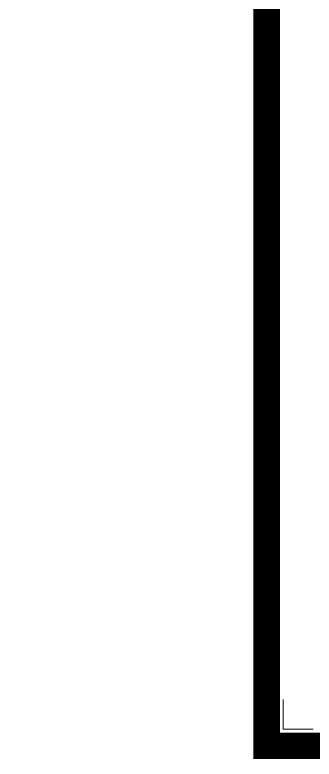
# Model space of a CAD drawing. Header units: millimetres. Extents: x 440906 to 556670, y 99378 to 157816.
# Drawn here: x 467482 to 476510, y 99378 to 121859 of the extents above; entities that cross this region are included whole.
import ezdxf
from ezdxf import colors
from ezdxf.entities.mleader import LeaderData, LeaderLine
from ezdxf.enums import TextEntityAlignment as Align
from ezdxf.math import Vec2, Vec3

# ---------------------------------------------------------------- set-up
doc = ezdxf.new("R2010")
doc.units = ezdxf.units.MM
for name, color, linetype, lineweight in [('A2 LAND', 7, 'Continuous', 15), ('Dimentions', 1, 'Continuous', 13), ('Text', 1, 'Continuous', 20)]:
    doc.layers.add(name, color=color, linetype=linetype, lineweight=lineweight)
doc.styles.add('EICS CALIBRI', font='calibri.ttf')
doc.styles.add('romans', font='romans.shx', dxfattribs={"width": 0.75})

# ---------------------------------------------------------------- blocks, each defined once
blk = doc.blocks.new('A2-P')
at = {"layer": 'A2 LAND', "color": 1}
for p, q in [((532472.8, 184193.89), (532472.8, 184200.6)), ((532479.52, 184193.89), (532472.8, 184193.89))]:
    blk.add_line(p, q, dxfattribs=at)
at = {"layer": 'A2 LAND', "color": 5, "style": 'EICS CALIBRI'}
for tag, height, p in [('CLIENT', 5, (532972.4, 184277.32)), ('PROJECTNAME', 3.5, (532972.4, 184265.93)), ('PROJECTLOCATION', 3.5, (532972.4, 184256.33)), ('DRAWINGNAME1', 5, (532972.25, 184246.62)), ('DRAWINGNAME2', 5, (532972.49, 184238.83)), ('CODE', 3.5, (532820.7, 184239.3)), ('DRAWINGNO1', 3.5, (532940.8, 184227.64)), ('SHNO', 3.5, (533005.25, 184224.03)), ('RV', 3.5, (533046.81, 184224.15)), ('APPD', 3.5, (532745.59, 184211.36))]:
    blk.add_attdef(tag, text='', height=height, dxfattribs=at).set_placement(p, align=Align.MIDDLE)
for tag, p in [('SCALE', (532745.59, 184255.01)), ('DWN', (532745.59, 184244.1)), ('CKD', (532745.59, 184233.19)), ('PRTANT', (532745.6, 184222.28))]:
    blk.add_attdef(tag, text='', height=3.5, dxfattribs=at).set_placement(p, align=Align.MIDDLE_CENTER)
blk = doc.blocks.new('_Open30')
at = {"color": 0, "linetype": 'ByBlock', "lineweight": -2}
for p, q in [((-1, 0.27), (0, 0)), ((0, 0), (-1, -0.27)), ((0, 0), (-1, 0))]:
    blk.add_line(p, q, dxfattribs=at)

msp = doc.modelspace()

# ---------------------------------------------------------------- linework, layer by layer
at = {"layer": 'Dimentions', "color": 3, "const_width": 800}
msp.add_lwpolyline([(475080.3, 157416.4), (556270.3, 157416.4), (556270.3, 99778.1), (475080.3, 99778.1)], close=True, dxfattribs=at)

# ---------------------------------------------------------------- block references
at = {"layer": 'A2 LAND', "xscale": 134.8532359434997, "yscale": 134.8532359434997, "zscale": 134.8532359434997}
msp.add_blockref('A2-P', (-71330099.8, -24738863.6), dxfattribs=at)

# ---------------------------------------------------------------- leaders
at = {"layer": 'Text'}
ml = msp.add_multileader_mtext('Standard', dxfattribs=at)
ml.set_content('MB300', color=256, style='romans')
ml.set_leader_properties(color=256)
ml.set_arrow_properties(name='OPEN30')
ml.build(insert=Vec2(0, 0))
ml.multileader.update_dxf_attribs({"text_left_attachment_type": 5, "text_right_attachment_type": 5, "dogleg_length": 0.36, "arrow_head_size": 170, "scale": 85})
ctx = ml.context
ctx.base_point, ctx.scale, ctx.char_height, ctx.arrow_head_size, ctx.landing_gap_size, ctx.plane_origin = Vec3(478220.8, 116396.1), 85, 255, 170, 170, Vec3(482071.1, 118113.3)
ctx.left_attachment, ctx.right_attachment, ctx.text_align_type = 5, 5, 1
notes = []
notes.append((ctx, [(0, (1, 1, 0), (479483.9, 116396.1), (-1, 0), 30.6, [(1, [(480169, 115190.4)], 0, [])])]))
ctx.mtext.insert, ctx.mtext.width, ctx.mtext.alignment, ctx.mtext.flow_direction = Vec3(478837.1, 116702.1), 892.5, 2, 5
for ctx, leaders in notes:
    for number, flags, end, landing, length, lines in leaders:
        leader = LeaderData()
        leader.index, (leader.has_last_leader_line, leader.has_dogleg_vector, leader.attachment_direction) = number, flags
        leader.last_leader_point, leader.dogleg_vector, leader.dogleg_length = Vec3(end), Vec3(landing), length
        for number, points, colour, breaks in lines:
            line = LeaderLine()
            line.index, line.vertices, line.color, line.breaks = number, Vec3.list(points), colors.encode_raw_color(colour), breaks
            leader.lines.append(line)
        ctx.leaders.append(leader)

doc.saveas('drawing.dxf')
